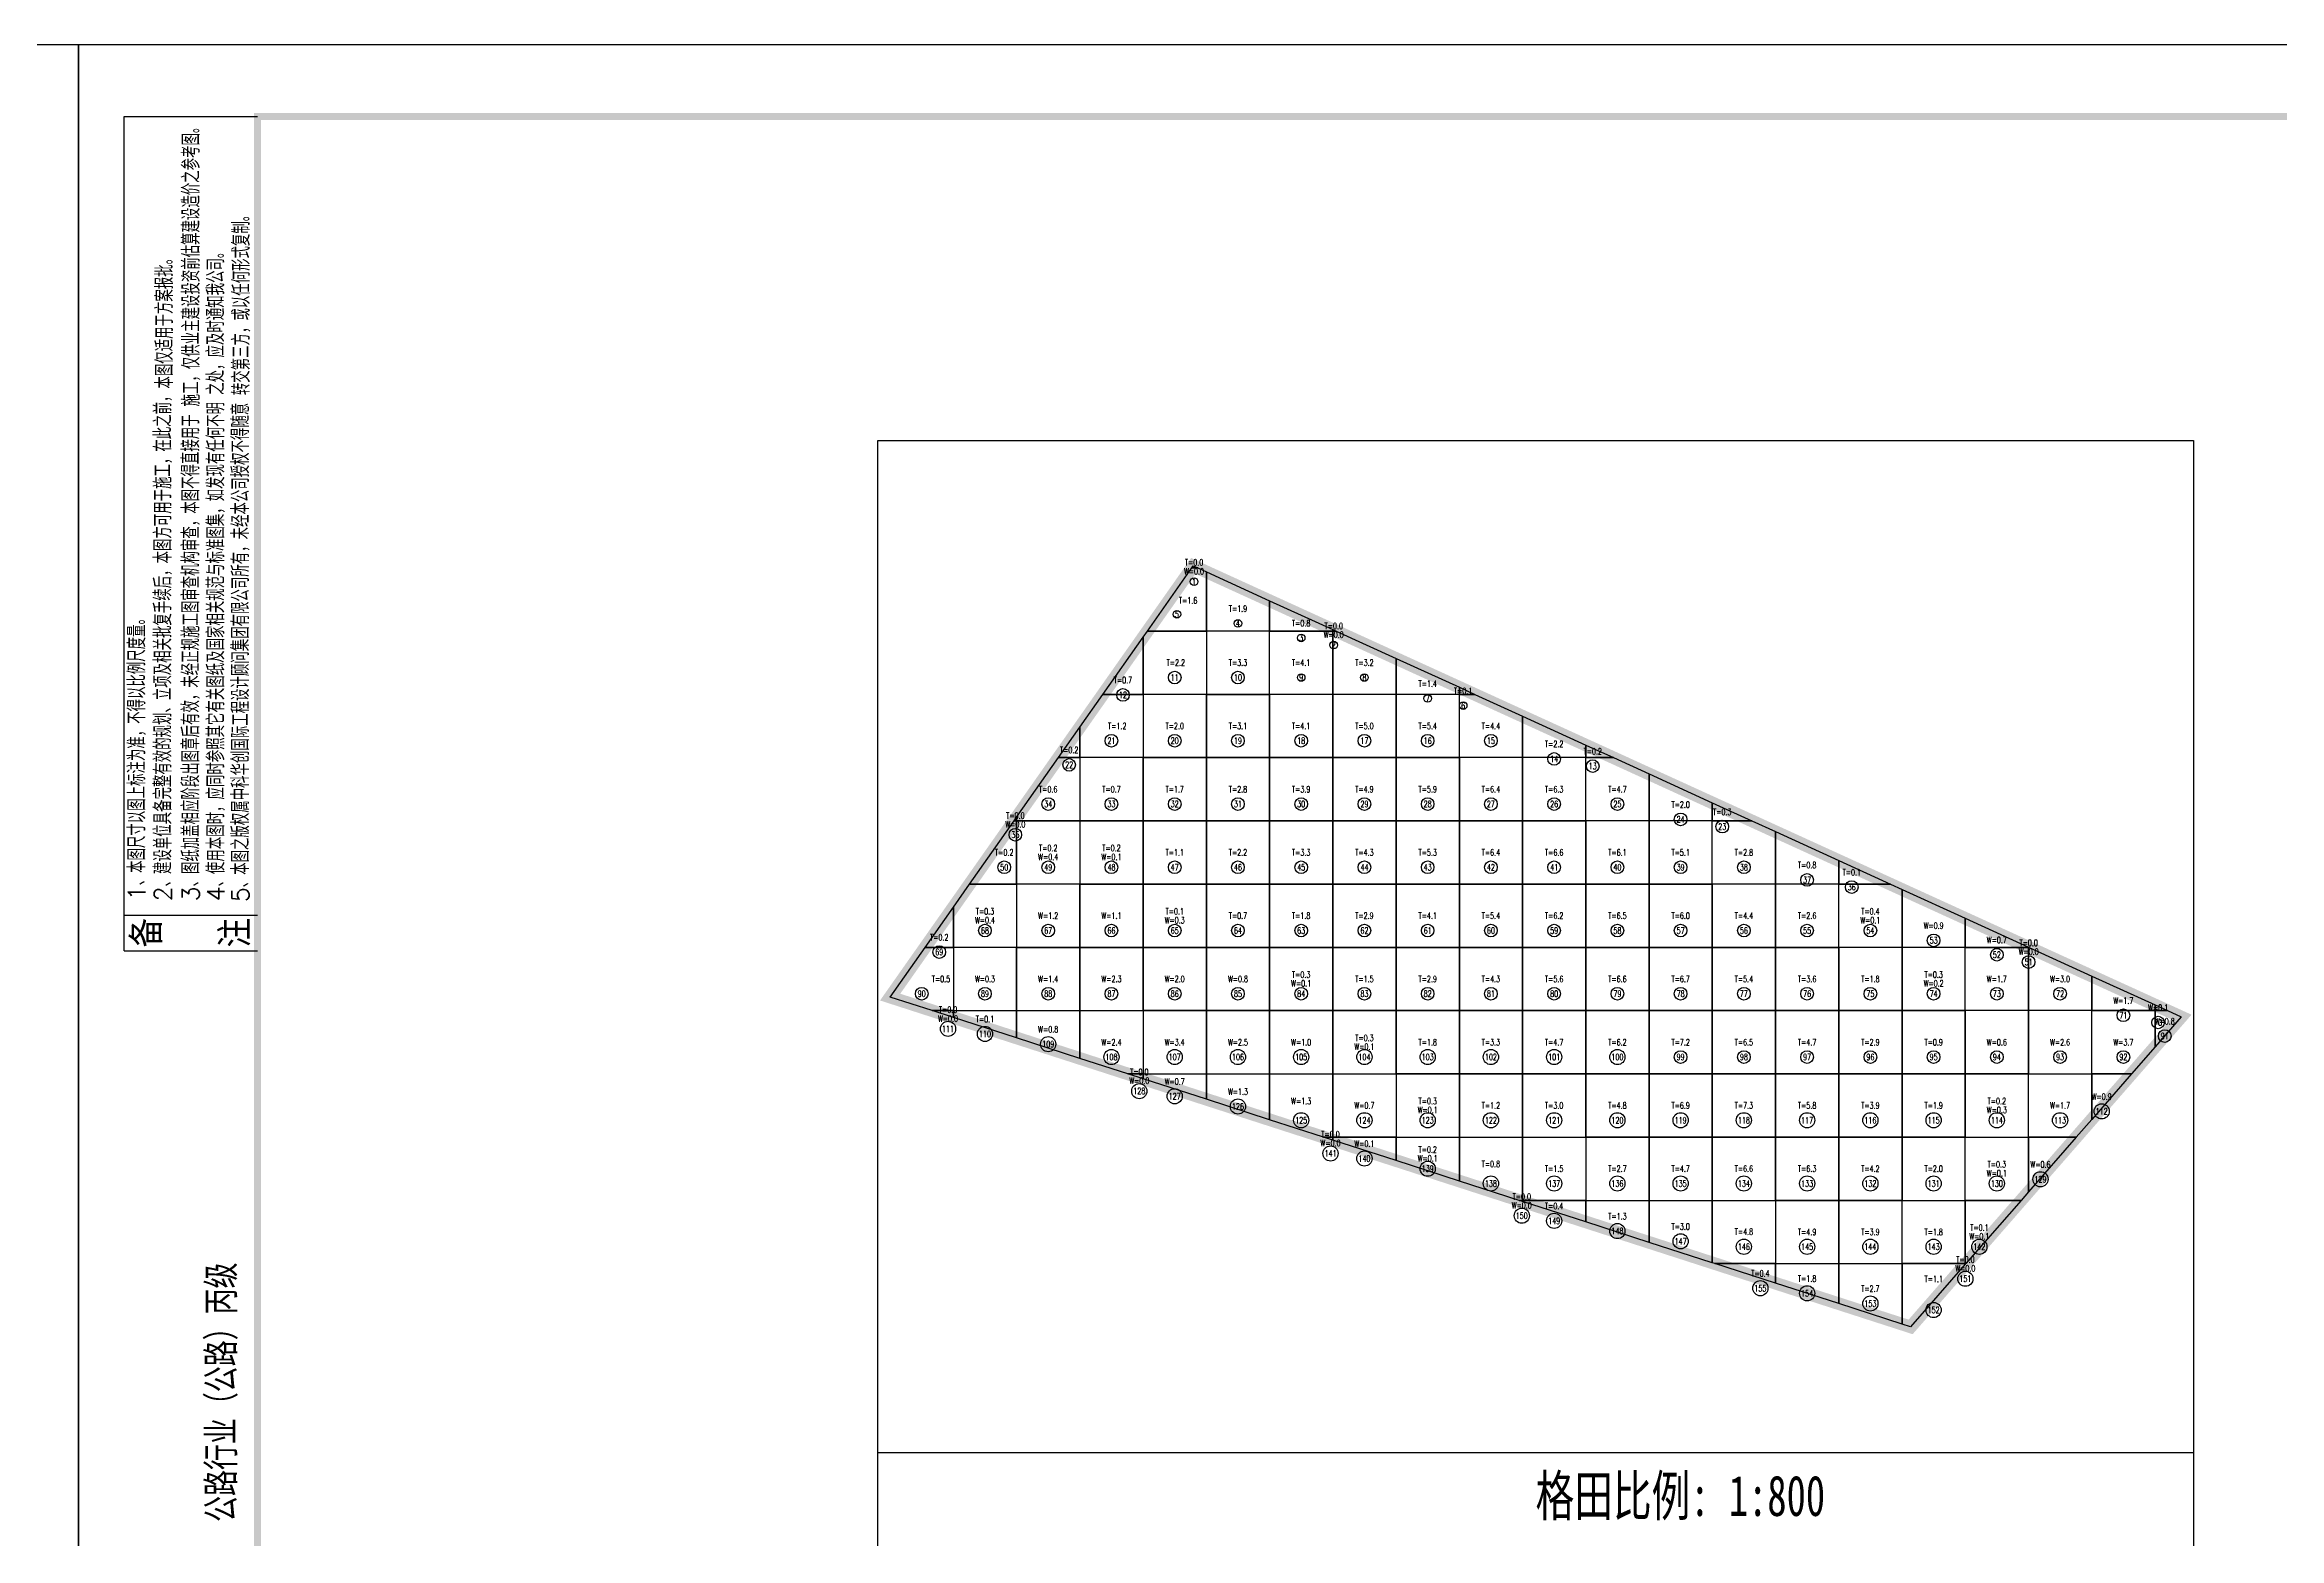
# Model space of a CAD drawing. Extents: x 4283 to 40403, y 1134 to 1764.
# Drawn here: x 6799.2 to 7020, y 1616.5 to 1764.1 of the extents above; entities that cross this region are included whole.
import ezdxf
from ezdxf.enums import TextEntityAlignment as Align

# ---------------------------------------------------------------- set-up
doc = ezdxf.new("R2010")
doc.units = 0
for name, color, linetype in [('PUB_TEXT', 7, 'Continuous'), ('PUB_TITLE', 4, 'Continuous'), ('S-MODIFY', 4, 'Continuous'), ('tdz_6-1方格网', 2, 'Continuous'), ('tdz_6-1方格网计算', 7, 'Continuous'), ('tdz_土方计算图', 7, 'Continuous'), ('tdz_格田', 6, 'Continuous'), ('华泽绵阳图框', 7, 'Continuous'), ('致远博图框', 7, 'Continuous')]:
    doc.layers.add(name, color=color, linetype=linetype)
doc.styles.add('-宋体', font='', dxfattribs={"width": 0.8})
doc.styles.add('_TCH_WINDOW', font='SIMPLEX', dxfattribs={"height": 3.5, "bigfont": 'GBCBIG'})
doc.styles.add('GLand', font='')
doc.styles.add('GLandNum', font='txt_____.ttf', dxfattribs={"width": 0.7, "height": 0.5})
doc.styles.add('长仿宋', font='', dxfattribs={"width": 0.7, "height": 5})
doc.styles.get('-宋体').set_extended_font_data('SimSun')
doc.styles.get('GLand').set_extended_font_data('FangSong_GB2312')
doc.styles.get('长仿宋').set_extended_font_data('SimSun')

# ---------------------------------------------------------------- blocks, each defined once
blk = doc.blocks.new('BEIZHU')
at = {"layer": 'PUB_TEXT', "color": 7, "style": '_TCH_WINDOW'}
for s, p in [('施工，仅供业主建设投资前估算建设造价之参考图。', (-299297, -79000)), ('转交第三方，或以任何形式复制。', (-298802, -78889)), ('之处，应及时通知我公司。', (-299054, -78885)), ('本图仅适用于方案报批。', (-299561, -78824)), ('2、建设单位具备完整有效的规划、立项及相关批复手续后，本图方可用于施工，在此之前，', (-299576, -83890)), ('4、使用本图时，应同时参照其它有关图纸及国家相关规范与标准图集，如发现有任何不明', (-299053, -83890)), ('5、本图之版权属中科华创国际工程设计顾问集团有限公司所有，未经本公司授权不得随意', (-298809, -83898)), ('3、图纸加盖相应阶段出图章后有效，未经正规施工图审查机构审查，本图不得直接用于', (-299301, -83890)), ('1、本图尺寸以图上标注为准，不得以比例尺度量。', (-299834, -83879))]:
    blk.add_text(s, height=170.5, rotation=90, dxfattribs=at).set_placement(p)

msp = doc.modelspace()

# ---------------------------------------------------------------- linework, layer by layer
at = {"layer": 'PUB_TITLE', "color": 7}
for p, q in [((6807.02, 1674.56), (6807.02, 1756.99)), ((6807.02, 1756.99), (6820.21, 1756.99)), ((6807.02, 1678.09), (6820.21, 1678.09)), ((6807.02, 1674.56), (6820.21, 1674.56))]:
    msp.add_line(p, q, dxfattribs=at)
at = {"layer": 'PUB_TITLE'}
for points in [[(6382.53, 1467.09), (6802.53, 1467.09), (6802.53, 1764.09), (6382.53, 1764.09)], [(6802.53, 1467.09), (7222.53, 1467.09), (7222.53, 1764.09), (6802.53, 1764.09)]]:
    msp.add_lwpolyline(points, close=True, dxfattribs=at)
at = {"layer": 'S-MODIFY'}
for points in [[(6382.53, 1467.09), (6802.53, 1467.09), (6802.53, 1764.09), (6382.53, 1764.09)], [(6802.53, 1467.09), (7222.53, 1467.09), (7222.53, 1764.09), (6802.53, 1764.09)]]:
    msp.add_lwpolyline(points, close=True, dxfattribs=at)
at = {"layer": 'tdz_6-1方格网', "linetype": 'Continuous'}
for points in [[(6913.98, 1712, 4258.36), (6913.98, 1706.14, 4258.36), (6908.15, 1706.14, 4258.47), (6912.55, 1712.39, 4258.39), (6913.13, 1712.39, 4258.38)], [(6913.13, 1712.39, 4258.38), (6912.55, 1712.39, 4258.39), (6912.69, 1712.59, 4258.39)], [(6920.23, 1709.15, 4258.22), (6920.23, 1706.14, 4258.19), (6913.98, 1706.14, 4258.36), (6913.98, 1712, 4258.36)], [(6926.48, 1706.3, 4258.08), (6926.48, 1706.14, 4258.08), (6920.23, 1706.14, 4258.19), (6920.23, 1709.15, 4258.22)], [(6907.73, 1705.54, 4258.48), (6907.73, 1699.89, 4258.53), (6903.76, 1699.89, 4258.55)], [(6908.15, 1706.14, 4258.47), (6913.98, 1706.14, 4258.36), (6913.98, 1699.89, 4258.36), (6907.73, 1699.89, 4258.53), (6907.73, 1705.54, 4258.48)], [(6913.98, 1706.14, 4258.36), (6913.98, 1699.89, 4258.36), (6920.23, 1699.89, 4258.19), (6920.23, 1706.14, 4258.19)], [(6920.23, 1699.89, 4258.19), (6920.23, 1706.14, 4258.19), (6926.48, 1706.14, 4258.08), (6926.48, 1699.89, 4258.03)], [(6926.82, 1706.14, 4258.07), (6926.48, 1706.14, 4258.08), (6926.48, 1706.3, 4258.08)], [(6932.73, 1703.44, 4257.94), (6932.73, 1699.89, 4257.91), (6926.48, 1699.89, 4258.03), (6926.48, 1706.14, 4258.08), (6926.82, 1706.14, 4258.07)], [(6938.98, 1700.59, 4257.81), (6938.98, 1699.89, 4257.8), (6932.73, 1699.89, 4257.91), (6932.73, 1703.44, 4257.94)], [(6940.51, 1699.89, 4257.77), (6938.98, 1699.89, 4257.8), (6938.98, 1700.59, 4257.81)], [(6903.76, 1699.89, 4258.55), (6907.73, 1699.89, 4258.53), (6907.73, 1693.64, 4258.53), (6901.48, 1693.64, 4258.66), (6901.48, 1696.65, 4258.59)], [(6907.73, 1699.89, 4258.53), (6907.73, 1693.64, 4258.53), (6913.98, 1693.64, 4258.36), (6913.98, 1699.89, 4258.36)], [(6913.98, 1699.89, 4258.36), (6913.98, 1693.64, 4258.36), (6920.23, 1693.64, 4258.2), (6920.23, 1699.89, 4258.19)], [(6920.23, 1699.89, 4258.19), (6920.23, 1693.64, 4258.2), (6926.48, 1693.64, 4258.03), (6926.48, 1699.89, 4258.03)], [(6926.48, 1699.89, 4258.03), (6926.48, 1693.64, 4258.03), (6932.73, 1693.64, 4257.87), (6932.73, 1699.89, 4257.91)], [(6932.73, 1699.89, 4257.91), (6932.73, 1693.64, 4257.87), (6938.98, 1693.64, 4257.73), (6938.98, 1699.89, 4257.8)], [(6945.23, 1697.74, 4257.67), (6945.23, 1693.64, 4257.62), (6938.98, 1693.64, 4257.73), (6938.98, 1699.89, 4257.8), (6940.51, 1699.89, 4257.77)], [(6901.48, 1696.65, 4258.59), (6901.48, 1693.64, 4258.66), (6899.37, 1693.64, 4258.63)], [(6951.48, 1694.88, 4257.53), (6951.48, 1693.64, 4257.52), (6945.23, 1693.64, 4257.62), (6945.23, 1697.74, 4257.67)], [(6954.2, 1693.64, 4257.49), (6951.48, 1693.64, 4257.52), (6951.48, 1694.88, 4257.53)], [(6899.37, 1693.64, 4258.63), (6901.48, 1693.64, 4258.66), (6901.48, 1687.39, 4258.7), (6895.23, 1687.39, 4258.71), (6895.23, 1687.76, 4258.7)], [(6901.48, 1693.64, 4258.66), (6901.48, 1687.39, 4258.7), (6907.73, 1687.39, 4258.54), (6907.73, 1693.64, 4258.53)], [(6907.73, 1693.64, 4258.53), (6907.73, 1687.39, 4258.54), (6913.98, 1687.39, 4258.37), (6913.98, 1693.64, 4258.36)], [(6913.98, 1693.64, 4258.36), (6913.98, 1687.39, 4258.37), (6920.23, 1687.39, 4258.2), (6920.23, 1693.64, 4258.2)], [(6920.23, 1693.64, 4258.2), (6920.23, 1687.39, 4258.2), (6926.48, 1687.39, 4258.04), (6926.48, 1693.64, 4258.03)], [(6926.48, 1693.64, 4258.03), (6926.48, 1687.39, 4258.04), (6932.73, 1687.39, 4257.87), (6932.73, 1693.64, 4257.87)], [(6932.73, 1693.64, 4257.87), (6932.73, 1687.39, 4257.87), (6938.98, 1687.39, 4257.71), (6938.98, 1693.64, 4257.73)], [(6938.98, 1693.64, 4257.73), (6938.98, 1687.39, 4257.71), (6945.23, 1687.39, 4257.56), (6945.23, 1693.64, 4257.62)], [(6945.23, 1693.64, 4257.62), (6945.23, 1687.39, 4257.56), (6951.48, 1687.39, 4257.49), (6951.48, 1693.64, 4257.52)], [(6957.73, 1692.03, 4257.46), (6957.73, 1687.39, 4257.42), (6951.48, 1687.39, 4257.49), (6951.48, 1693.64, 4257.52), (6954.2, 1693.64, 4257.49)], [(6963.98, 1689.18, 4257.41), (6963.98, 1687.39, 4257.4), (6957.73, 1687.39, 4257.42), (6957.73, 1692.03, 4257.46)], [(6894.97, 1687.39, 4258.7), (6895.23, 1687.39, 4258.71), (6895.23, 1681.14, 4258.88), (6890.58, 1681.14, 4258.78)], [(6895.23, 1687.76, 4258.7), (6895.23, 1687.39, 4258.71), (6894.97, 1687.39, 4258.7)], [(6895.23, 1681.14, 4258.88), (6895.23, 1687.39, 4258.71), (6901.48, 1687.39, 4258.7), (6901.48, 1681.14, 4258.75)], [(6901.48, 1687.39, 4258.7), (6901.48, 1681.14, 4258.75), (6907.73, 1681.14, 4258.58), (6907.73, 1687.39, 4258.54)], [(6907.73, 1687.39, 4258.54), (6907.73, 1681.14, 4258.58), (6913.98, 1681.14, 4258.41), (6913.98, 1687.39, 4258.37)], [(6913.98, 1687.39, 4258.37), (6913.98, 1681.14, 4258.41), (6920.23, 1681.14, 4258.24), (6920.23, 1687.39, 4258.2)], [(6920.23, 1687.39, 4258.2), (6920.23, 1681.14, 4258.24), (6926.48, 1681.14, 4258.07), (6926.48, 1687.39, 4258.04)], [(6926.48, 1687.39, 4258.04), (6926.48, 1681.14, 4258.07), (6932.73, 1681.14, 4257.91), (6932.73, 1687.39, 4257.87)], [(6932.73, 1687.39, 4257.87), (6932.73, 1681.14, 4257.91), (6938.98, 1681.14, 4257.76), (6938.98, 1687.39, 4257.71)], [(6938.98, 1687.39, 4257.71), (6938.98, 1681.14, 4257.76), (6945.23, 1681.14, 4257.57), (6945.23, 1687.39, 4257.56)], [(6945.23, 1687.39, 4257.56), (6945.23, 1681.14, 4257.57), (6951.48, 1681.14, 4257.49), (6951.48, 1687.39, 4257.49)], [(6951.48, 1687.39, 4257.49), (6951.48, 1681.14, 4257.49), (6957.73, 1681.14, 4257.35), (6957.73, 1687.39, 4257.42)], [(6957.73, 1687.39, 4257.42), (6957.73, 1681.14, 4257.35), (6963.98, 1681.14, 4257.33), (6963.98, 1687.39, 4257.4)], [(6967.89, 1687.39, 4257.38), (6963.98, 1687.39, 4257.4), (6963.98, 1689.18, 4257.41)], [(6970.23, 1686.33, 4257.36), (6970.23, 1681.14, 4257.31), (6963.98, 1681.14, 4257.33), (6963.98, 1687.39, 4257.4), (6967.89, 1687.39, 4257.38)], [(6976.48, 1683.47, 4257.31), (6976.48, 1681.14, 4257.29), (6970.23, 1681.14, 4257.31), (6970.23, 1686.33, 4257.36)], [(6981.58, 1681.14, 4257.27), (6976.48, 1681.14, 4257.29), (6976.48, 1683.47, 4257.31)], [(6890.58, 1681.14, 4258.78), (6895.23, 1681.14, 4258.88), (6895.23, 1674.89, 4258.82), (6888.98, 1674.89, 4258.91), (6888.98, 1678.87, 4258.81)], [(6895.23, 1681.14, 4258.88), (6895.23, 1674.89, 4258.82), (6901.48, 1674.89, 4258.77), (6901.48, 1681.14, 4258.75)], [(6901.48, 1681.14, 4258.75), (6901.48, 1674.89, 4258.77), (6907.73, 1674.89, 4258.64), (6907.73, 1681.14, 4258.58)], [(6907.73, 1681.14, 4258.58), (6907.73, 1674.89, 4258.64), (6913.98, 1674.89, 4258.48), (6913.98, 1681.14, 4258.41)], [(6913.98, 1681.14, 4258.41), (6913.98, 1674.89, 4258.48), (6920.23, 1674.89, 4258.33), (6920.23, 1681.14, 4258.24)], [(6920.23, 1681.14, 4258.24), (6920.23, 1674.89, 4258.33), (6926.48, 1674.89, 4258.17), (6926.48, 1681.14, 4258.07)], [(6926.48, 1681.14, 4258.07), (6926.48, 1674.89, 4258.17), (6932.73, 1674.89, 4257.99), (6932.73, 1681.14, 4257.91)], [(6932.73, 1681.14, 4257.91), (6932.73, 1674.89, 4257.99), (6938.98, 1674.89, 4257.8), (6938.98, 1681.14, 4257.76)], [(6938.98, 1681.14, 4257.76), (6938.98, 1674.89, 4257.8), (6945.23, 1674.89, 4257.62), (6945.23, 1681.14, 4257.57)], [(6945.23, 1681.14, 4257.57), (6945.23, 1674.89, 4257.62), (6951.48, 1674.89, 4257.47), (6951.48, 1681.14, 4257.49)], [(6951.48, 1681.14, 4257.49), (6951.48, 1674.89, 4257.47), (6957.73, 1674.89, 4257.33), (6957.73, 1681.14, 4257.35)], [(6957.73, 1681.14, 4257.35), (6957.73, 1674.89, 4257.33), (6963.98, 1674.89, 4257.27), (6963.98, 1681.14, 4257.33)], [(6963.98, 1681.14, 4257.33), (6963.98, 1674.89, 4257.27), (6970.23, 1674.89, 4257.25), (6970.23, 1681.14, 4257.31)], [(6970.23, 1681.14, 4257.31), (6970.23, 1674.89, 4257.25), (6976.48, 1674.89, 4257.23), (6976.48, 1681.14, 4257.29)], [(6982.73, 1680.62, 4257.26), (6982.73, 1674.89, 4257.2), (6976.48, 1674.89, 4257.23), (6976.48, 1681.14, 4257.29), (6981.58, 1681.14, 4257.27)], [(6988.98, 1677.77, 4257.21), (6988.98, 1674.89, 4257.18), (6982.73, 1674.89, 4257.2), (6982.73, 1680.62, 4257.26)], [(6888.98, 1678.87, 4258.81), (6888.98, 1674.89, 4258.91), (6886.18, 1674.89, 4258.86)], [(6995.23, 1674.91, 4257.16), (6995.23, 1674.89, 4257.16), (6988.98, 1674.89, 4257.18), (6988.98, 1677.77, 4257.21)], [(6886.18, 1674.89, 4258.86), (6888.98, 1674.89, 4258.91), (6888.98, 1668.64, 4258.88), (6886.87, 1668.64, 4258.9), (6882.73, 1669.98, 4258.93)], [(6888.98, 1674.89, 4258.91), (6888.98, 1668.64, 4258.88), (6895.23, 1668.64, 4258.84), (6895.23, 1674.89, 4258.82)], [(6895.23, 1674.89, 4258.82), (6895.23, 1668.64, 4258.84), (6901.48, 1668.64, 4258.79), (6901.48, 1674.89, 4258.77)], [(6901.48, 1674.89, 4258.77), (6901.48, 1668.64, 4258.79), (6907.73, 1668.64, 4258.74), (6907.73, 1674.89, 4258.64)], [(6907.73, 1674.89, 4258.64), (6907.73, 1668.64, 4258.74), (6913.98, 1668.64, 4258.58), (6913.98, 1674.89, 4258.48)], [(6913.98, 1674.89, 4258.48), (6913.98, 1668.64, 4258.58), (6920.23, 1668.64, 4258.4), (6920.23, 1674.89, 4258.33)], [(6920.23, 1674.89, 4258.33), (6920.23, 1668.64, 4258.4), (6926.48, 1668.64, 4258.21), (6926.48, 1674.89, 4258.17)], [(6926.48, 1674.89, 4258.17), (6926.48, 1668.64, 4258.21), (6932.73, 1668.64, 4258.03), (6932.73, 1674.89, 4257.99)], [(6932.73, 1674.89, 4257.99), (6932.73, 1668.64, 4258.03), (6938.98, 1668.64, 4257.85), (6938.98, 1674.89, 4257.8)], [(6938.98, 1674.89, 4257.8), (6938.98, 1668.64, 4257.85), (6945.23, 1668.64, 4257.66), (6945.23, 1674.89, 4257.62)], [(6945.23, 1674.89, 4257.62), (6945.23, 1668.64, 4257.66), (6951.48, 1668.64, 4257.48), (6951.48, 1674.89, 4257.47)], [(6951.48, 1674.89, 4257.47), (6951.48, 1668.64, 4257.48), (6957.73, 1668.64, 4257.31), (6957.73, 1674.89, 4257.33)], [(6957.73, 1674.89, 4257.33), (6957.73, 1668.64, 4257.31), (6963.98, 1668.64, 4257.21), (6963.98, 1674.89, 4257.27)], [(6963.98, 1674.89, 4257.27), (6963.98, 1668.64, 4257.21), (6970.23, 1668.64, 4257.19), (6970.23, 1674.89, 4257.25)], [(6970.23, 1674.89, 4257.25), (6970.23, 1668.64, 4257.19), (6976.48, 1668.64, 4257.16), (6976.48, 1674.89, 4257.23)], [(6976.48, 1674.89, 4257.23), (6976.48, 1668.64, 4257.16), (6982.73, 1668.64, 4257.14), (6982.73, 1674.89, 4257.2)], [(6982.73, 1674.89, 4257.2), (6982.73, 1668.64, 4257.14), (6988.98, 1668.64, 4257.12), (6988.98, 1674.89, 4257.18)], [(6988.98, 1668.64, 4257.12), (6988.98, 1674.89, 4257.18), (6995.23, 1674.89, 4257.16), (6995.23, 1668.64, 4257.1)], [(6995.28, 1674.89, 4257.16), (6995.23, 1674.89, 4257.16), (6995.23, 1674.91, 4257.16)], [(7001.48, 1672.06, 4257.11), (7001.48, 1668.64, 4257.07), (6995.23, 1668.64, 4257.1), (6995.23, 1674.89, 4257.16), (6995.28, 1674.89, 4257.16)], [(7007.73, 1669.21, 4257.06), (7007.73, 1668.64, 4257.05), (7001.48, 1668.64, 4257.07), (7001.48, 1672.06, 4257.11)], [(6886.87, 1668.64, 4258.9), (6888.98, 1668.64, 4258.88), (6888.98, 1667.96, 4258.88)], [(6888.98, 1667.96, 4258.88), (6888.98, 1668.64, 4258.88), (6895.23, 1668.64, 4258.84), (6895.23, 1665.94, 4258.84)], [(6895.23, 1665.94, 4258.84), (6895.23, 1668.64, 4258.84), (6901.48, 1668.64, 4258.79), (6901.48, 1663.92, 4258.8)], [(6901.48, 1663.92, 4258.8), (6901.48, 1668.64, 4258.79), (6907.73, 1668.64, 4258.74), (6907.73, 1662.39, 4258.75), (6906.21, 1662.39, 4258.76)], [(6907.73, 1668.64, 4258.74), (6907.73, 1662.39, 4258.75), (6913.98, 1662.39, 4258.61), (6913.98, 1668.64, 4258.58)], [(6913.98, 1668.64, 4258.58), (6913.98, 1662.39, 4258.61), (6920.23, 1662.39, 4258.47), (6920.23, 1668.64, 4258.4)], [(6920.23, 1668.64, 4258.4), (6920.23, 1662.39, 4258.47), (6926.48, 1662.39, 4258.28), (6926.48, 1668.64, 4258.21)], [(6926.48, 1668.64, 4258.21), (6926.48, 1662.39, 4258.28), (6932.73, 1662.39, 4258.08), (6932.73, 1668.64, 4258.03)], [(6932.73, 1668.64, 4258.03), (6932.73, 1662.39, 4258.08), (6938.98, 1662.39, 4257.89), (6938.98, 1668.64, 4257.85)], [(6938.98, 1668.64, 4257.85), (6938.98, 1662.39, 4257.89), (6945.23, 1662.39, 4257.71), (6945.23, 1668.64, 4257.66)], [(6945.23, 1668.64, 4257.66), (6945.23, 1662.39, 4257.71), (6951.48, 1662.39, 4257.52), (6951.48, 1668.64, 4257.48)], [(6951.48, 1668.64, 4257.48), (6951.48, 1662.39, 4257.52), (6957.73, 1662.39, 4257.31), (6957.73, 1668.64, 4257.31)], [(6957.73, 1668.64, 4257.31), (6957.73, 1662.39, 4257.31), (6963.98, 1662.39, 4257.15), (6963.98, 1668.64, 4257.21)], [(6963.98, 1668.64, 4257.21), (6963.98, 1662.39, 4257.15), (6970.23, 1662.39, 4257.12), (6970.23, 1668.64, 4257.19)], [(6970.23, 1668.64, 4257.19), (6970.23, 1662.39, 4257.12), (6976.48, 1662.39, 4257.1), (6976.48, 1668.64, 4257.16)], [(6976.48, 1668.64, 4257.16), (6976.48, 1662.39, 4257.1), (6982.73, 1662.39, 4257.08), (6982.73, 1668.64, 4257.14)], [(6982.73, 1668.64, 4257.14), (6982.73, 1662.39, 4257.08), (6988.98, 1662.39, 4257.06), (6988.98, 1668.64, 4257.12)], [(6988.98, 1668.64, 4257.12), (6988.98, 1662.39, 4257.06), (6995.23, 1662.39, 4257.04), (6995.23, 1668.64, 4257.1)], [(6995.23, 1668.64, 4257.1), (6995.23, 1662.39, 4257.04), (7001.48, 1662.39, 4257.04), (7001.48, 1668.64, 4257.07)], [(7005.4, 1662.39, 4257.04), (7001.48, 1662.39, 4257.04), (7001.48, 1668.64, 4257.07), (7007.73, 1668.64, 4257.05), (7007.73, 1665.06, 4257.04)], [(7008.97, 1668.64, 4257.05), (7007.73, 1668.64, 4257.05), (7007.73, 1669.21, 4257.06)], [(7007.73, 1668.64, 4257.05), (7008.97, 1668.64, 4257.05), (7010.32, 1668.02, 4257.04), (7007.73, 1665.06, 4257.04)], [(6906.21, 1662.39, 4258.76), (6907.73, 1662.39, 4258.75), (6907.73, 1661.9, 4258.75)], [(6907.73, 1661.9, 4258.75), (6907.73, 1662.39, 4258.75), (6913.98, 1662.39, 4258.61), (6913.98, 1659.88, 4258.59)], [(6913.98, 1659.88, 4258.59), (6913.98, 1662.39, 4258.61), (6920.23, 1662.39, 4258.47), (6920.23, 1657.86, 4258.44)], [(6920.23, 1657.86, 4258.44), (6920.23, 1662.39, 4258.47), (6926.48, 1662.39, 4258.28), (6926.48, 1656.14, 4258.28), (6925.55, 1656.14, 4258.3)], [(6926.48, 1656.14, 4258.28), (6926.48, 1662.39, 4258.28), (6932.73, 1662.39, 4258.08), (6932.73, 1656.14, 4258.14)], [(6932.73, 1662.39, 4258.08), (6932.73, 1656.14, 4258.14), (6938.98, 1656.14, 4258), (6938.98, 1662.39, 4257.89)], [(6938.98, 1662.39, 4257.89), (6938.98, 1656.14, 4258), (6945.23, 1656.14, 4257.82), (6945.23, 1662.39, 4257.71)], [(6945.23, 1662.39, 4257.71), (6945.23, 1656.14, 4257.82), (6951.48, 1656.14, 4257.63), (6951.48, 1662.39, 4257.52)], [(6951.48, 1662.39, 4257.52), (6951.48, 1656.14, 4257.63), (6957.73, 1656.14, 4257.4), (6957.73, 1662.39, 4257.31)], [(6957.73, 1662.39, 4257.31), (6957.73, 1656.14, 4257.4), (6963.98, 1656.14, 4257.14), (6963.98, 1662.39, 4257.15)], [(6963.98, 1662.39, 4257.15), (6963.98, 1656.14, 4257.14), (6970.23, 1656.14, 4257.06), (6970.23, 1662.39, 4257.12)], [(6970.23, 1662.39, 4257.12), (6970.23, 1656.14, 4257.06), (6976.48, 1656.14, 4257.04), (6976.48, 1662.39, 4257.1)], [(6976.48, 1662.39, 4257.1), (6976.48, 1656.14, 4257.04), (6982.73, 1656.14, 4257.04), (6982.73, 1662.39, 4257.08)], [(6982.73, 1662.39, 4257.08), (6982.73, 1656.14, 4257.04), (6988.98, 1656.14, 4257.04), (6988.98, 1662.39, 4257.06)], [(6988.98, 1662.39, 4257.06), (6988.98, 1656.14, 4257.04), (6995.23, 1656.14, 4257.04), (6995.23, 1662.39, 4257.04)], [(6999.95, 1656.14, 4257.04), (6995.23, 1656.14, 4257.04), (6995.23, 1662.39, 4257.04), (7001.48, 1662.39, 4257.04), (7001.48, 1657.9, 4257.04)], [(7001.48, 1662.39, 4257.04), (7005.4, 1662.39, 4257.04), (7001.48, 1657.9, 4257.04)], [(6925.55, 1656.14, 4258.3), (6926.48, 1656.14, 4258.28), (6926.48, 1655.84, 4258.28)], [(6926.48, 1655.84, 4258.28), (6926.48, 1656.14, 4258.28), (6932.73, 1656.14, 4258.14), (6932.73, 1653.82, 4258.13)], [(6932.73, 1653.82, 4258.13), (6932.73, 1656.14, 4258.14), (6938.98, 1656.14, 4258), (6938.98, 1651.8, 4257.97)], [(6938.98, 1651.8, 4257.97), (6938.98, 1656.14, 4258), (6945.23, 1656.14, 4257.82), (6945.23, 1649.89, 4257.82), (6944.9, 1649.89, 4257.83)], [(6945.23, 1649.89, 4257.82), (6945.23, 1656.14, 4257.82), (6951.48, 1656.14, 4257.63), (6951.48, 1649.89, 4257.68)], [(6951.48, 1656.14, 4257.63), (6951.48, 1649.89, 4257.68), (6957.73, 1649.89, 4257.53), (6957.73, 1656.14, 4257.4)], [(6957.73, 1656.14, 4257.4), (6957.73, 1649.89, 4257.53), (6963.98, 1649.89, 4257.33), (6963.98, 1656.14, 4257.14)], [(6963.98, 1656.14, 4257.14), (6963.98, 1649.89, 4257.33), (6970.23, 1649.89, 4257.05), (6970.23, 1656.14, 4257.06)], [(6970.23, 1656.14, 4257.06), (6970.23, 1649.89, 4257.05), (6976.48, 1649.89, 4257.04), (6976.48, 1656.14, 4257.04)], [(6976.48, 1656.14, 4257.04), (6976.48, 1649.89, 4257.04), (6982.73, 1649.89, 4257.04), (6982.73, 1656.14, 4257.04)], [(6982.73, 1656.14, 4257.04), (6982.73, 1649.89, 4257.04), (6988.98, 1649.89, 4257.04), (6988.98, 1656.14, 4257.04)], [(6994.49, 1649.89, 4257.04), (6988.98, 1649.89, 4257.04), (6988.98, 1656.14, 4257.04), (6995.23, 1656.14, 4257.04), (6995.23, 1650.74, 4257.04)], [(6995.23, 1656.14, 4257.04), (6999.95, 1656.14, 4257.04), (6995.23, 1650.74, 4257.04)], [(6944.9, 1649.89, 4257.83), (6945.23, 1649.89, 4257.82), (6945.23, 1649.78, 4257.82)], [(6945.23, 1649.78, 4257.82), (6945.23, 1649.89, 4257.82), (6951.48, 1649.89, 4257.68), (6951.48, 1647.76, 4257.66)], [(6951.48, 1647.76, 4257.66), (6951.48, 1649.89, 4257.68), (6957.73, 1649.89, 4257.53), (6957.73, 1645.74, 4257.49)], [(6957.73, 1645.74, 4257.49), (6957.73, 1649.89, 4257.53), (6963.98, 1649.89, 4257.33), (6963.98, 1643.72, 4257.38)], [(6963.98, 1643.72, 4257.38), (6963.98, 1649.89, 4257.33), (6970.23, 1649.89, 4257.05), (6970.23, 1643.64, 4257.29), (6964.24, 1643.64, 4257.38)], [(6970.23, 1649.89, 4257.05), (6970.23, 1643.64, 4257.29), (6976.48, 1643.64, 4257.06), (6976.48, 1649.89, 4257.04)], [(6976.48, 1649.89, 4257.04), (6976.48, 1643.64, 4257.06), (6982.73, 1643.64, 4257.04), (6982.73, 1649.89, 4257.04)], [(6982.73, 1643.64, 4257.04), (6982.73, 1649.89, 4257.04), (6988.98, 1649.89, 4257.04), (6988.98, 1643.64, 4257.04)], [(6988.98, 1649.89, 4257.04), (6994.49, 1649.89, 4257.04), (6989.04, 1643.64, 4257.04), (6988.98, 1643.64, 4257.04)], [(6964.24, 1643.64, 4257.38), (6970.23, 1643.64, 4257.29), (6970.23, 1641.71, 4257.27)], [(6970.23, 1641.71, 4257.27), (6970.23, 1643.64, 4257.29), (6976.48, 1643.64, 4257.06), (6976.48, 1639.69, 4257.16)], [(6976.48, 1639.69, 4257.16), (6976.48, 1643.64, 4257.06), (6982.73, 1643.64, 4257.04), (6982.73, 1637.67, 4257.05)], [(6982.73, 1637.67, 4257.05), (6982.73, 1643.64, 4257.04), (6988.98, 1643.64, 4257.04), (6988.98, 1643.58, 4257.04), (6983.58, 1637.39, 4257.04)], [(6988.98, 1643.64, 4257.04), (6989.04, 1643.64, 4257.04), (6988.98, 1643.58, 4257.04)]]:
    msp.add_polyline3d(points, close=True, dxfattribs=at)
at = {"layer": 'tdz_6-1方格网计算', "color": 7, "linetype": 'Continuous'}
for centre, radius in [((6912.76, 1711.03), 0.375), ((6911.07, 1707.81), 0.375), ((6917.1, 1706.9), 0.375), ((6923.35, 1705.47), 0.375), ((6926.56, 1704.76), 0.375), ((6905.74, 1699.84), 0.625), ((6910.85, 1701.56), 0.625), ((6917.1, 1701.56), 0.625), ((6923.35, 1701.56), 0.375), ((6929.6, 1701.56), 0.375), ((6935.85, 1699.5), 0.375), ((6939.36, 1698.78), 0.375), ((6904.6, 1695.31), 0.625), ((6910.85, 1695.31), 0.625), ((6917.1, 1695.31), 0.625), ((6923.35, 1695.31), 0.625), ((6929.6, 1695.31), 0.625), ((6935.85, 1695.31), 0.625), ((6942.1, 1695.31), 0.625), ((6948.35, 1693.52), 0.625), ((6900.42, 1692.93), 0.625), ((6952.16, 1692.8), 0.625), ((6898.35, 1689.06), 0.625), ((6904.6, 1689.06), 0.625), ((6910.85, 1689.06), 0.625), ((6917.1, 1689.06), 0.625), ((6923.35, 1689.06), 0.625), ((6929.6, 1689.06), 0.625), ((6935.85, 1689.06), 0.625), ((6942.1, 1689.06), 0.625), ((6948.35, 1689.06), 0.625), ((6954.6, 1689.06), 0.625), ((6960.85, 1687.54), 0.625), ((6964.96, 1686.83), 0.625), ((6895.1, 1686.02), 0.625), ((6894, 1682.81), 0.625), ((6898.35, 1682.81), 0.625), ((6904.6, 1682.81), 0.625), ((6910.85, 1682.81), 0.625), ((6917.1, 1682.81), 0.625), ((6923.35, 1682.81), 0.625), ((6929.6, 1682.81), 0.625), ((6935.85, 1682.81), 0.625), ((6942.1, 1682.81), 0.625), ((6948.35, 1682.81), 0.625), ((6954.6, 1682.81), 0.625), ((6960.85, 1682.81), 0.625), ((6967.1, 1682.81), 0.625), ((6973.35, 1681.56), 0.625), ((6977.76, 1680.85), 0.625), ((6892.1, 1676.56), 0.625), ((6898.35, 1676.56), 0.625), ((6904.6, 1676.56), 0.625), ((6910.85, 1676.56), 0.625), ((6917.1, 1676.56), 0.625), ((6923.35, 1676.56), 0.625), ((6929.6, 1676.56), 0.625), ((6935.85, 1676.56), 0.625), ((6942.1, 1676.56), 0.625), ((6948.35, 1676.56), 0.625), ((6954.6, 1676.56), 0.625), ((6960.85, 1676.56), 0.625), ((6967.1, 1676.56), 0.625), ((6973.35, 1676.56), 0.625), ((6979.6, 1676.56), 0.625), ((6985.85, 1675.58), 0.625), ((6887.58, 1674.43), 0.625), ((6992.1, 1674.16), 0.625), ((6995.24, 1673.44), 0.625), ((6885.85, 1670.31), 0.625), ((6892.1, 1670.31), 0.625), ((6898.35, 1670.31), 0.625), ((6904.6, 1670.31), 0.625), ((6910.85, 1670.31), 0.625), ((6917.1, 1670.31), 0.625), ((6923.35, 1670.31), 0.625), ((6929.6, 1670.31), 0.625), ((6935.85, 1670.31), 0.625), ((6942.1, 1670.31), 0.625), ((6948.35, 1670.31), 0.625), ((6954.6, 1670.31), 0.625), ((6960.85, 1670.31), 0.625), ((6967.1, 1670.31), 0.625), ((6973.35, 1670.31), 0.625), ((6979.6, 1670.31), 0.625), ((6985.85, 1670.31), 0.625), ((6992.1, 1670.31), 0.625), ((6998.35, 1670.31), 0.625), ((6888.45, 1666.84), 0.75), ((7004.6, 1668.18), 0.625), ((7008.04, 1667.47), 0.625), ((6892.1, 1666.34), 0.75), ((6898.35, 1665.33), 0.75), ((7008.69, 1666.13), 0.625), ((6904.6, 1664.06), 0.75), ((6910.85, 1664.06), 0.75), ((6917.1, 1664.06), 0.75), ((6923.35, 1664.06), 0.75), ((6929.6, 1664.06), 0.75), ((6935.85, 1664.06), 0.75), ((6942.1, 1664.06), 0.75), ((6948.35, 1664.06), 0.75), ((6954.6, 1664.06), 0.75), ((6960.85, 1664.06), 0.625), ((6967.1, 1664.06), 0.625), ((6973.35, 1664.06), 0.625), ((6979.6, 1664.06), 0.625), ((6985.85, 1664.06), 0.625), ((6992.1, 1664.06), 0.625), ((6998.35, 1664.06), 0.625), ((7004.6, 1664.06), 0.625), ((6907.35, 1660.69), 0.75), ((6910.85, 1660.18), 0.75), ((6917.1, 1659.17), 0.75), ((6923.35, 1657.81), 0.75), ((6929.6, 1657.81), 0.75), ((6935.85, 1657.81), 0.75), ((6942.1, 1657.81), 0.75), ((6948.35, 1657.81), 0.75), ((6954.6, 1657.81), 0.75), ((6960.85, 1657.81), 0.75), ((6967.1, 1657.81), 0.75), ((6973.35, 1657.81), 0.75), ((6979.6, 1657.81), 0.75), ((6985.85, 1657.81), 0.75), ((6992.1, 1657.81), 0.75), ((6998.35, 1657.81), 0.75), ((7002.46, 1658.69), 0.75), ((6926.25, 1654.53), 0.75), ((6929.6, 1654.03), 0.75), ((6935.85, 1653.02), 0.75), ((6942.1, 1651.56), 0.75), ((6948.35, 1651.56), 0.75), ((6954.6, 1651.56), 0.75), ((6960.85, 1651.56), 0.75), ((6967.1, 1651.56), 0.75), ((6973.35, 1651.56), 0.75), ((6979.6, 1651.56), 0.75), ((6985.85, 1651.56), 0.75), ((6992.1, 1651.56), 0.75), ((6996.41, 1651.98), 0.75), ((6945.15, 1648.38), 0.75), ((6948.35, 1647.87), 0.75), ((6954.6, 1646.86), 0.75), ((6960.85, 1645.85), 0.75), ((6967.1, 1645.31), 0.75), ((6973.35, 1645.31), 0.75), ((6979.6, 1645.31), 0.75), ((6985.85, 1645.31), 0.75), ((6990.37, 1645.31), 0.75), ((6968.73, 1641.21), 0.75), ((6973.35, 1640.71), 0.75), ((6988.99, 1642.15), 0.75), ((6979.6, 1639.7), 0.75), ((6985.85, 1639.06), 0.75)]:
    msp.add_circle(centre, radius, dxfattribs=at)
at = {"layer": 'tdz_土方计算图', "linetype": 'Continuous'}
msp.add_lwpolyline([(6881.52, 1724.99), (7011.52, 1724.99), (7011.52, 1564.99), (6881.52, 1564.99)], close=True, dxfattribs=at)
msp.add_lwpolyline([(6881.52, 1624.99), (7011.52, 1624.99)], dxfattribs=at)
at = {"layer": 'tdz_格田', "linetype": 'Continuous', "lineweight": 60, "const_width": 1.25}
msp.add_lwpolyline([(6882.73, 1669.98), (6912.69, 1712.59), (7010.32, 1668.02), (6983.58, 1637.39), (6882.73, 1669.98)], close=True, dxfattribs=at)
at = {"layer": '华泽绵阳图框', "color": 7, "const_width": 0.707}
msp.add_lwpolyline([(6820.21, 1474.16), (7215.46, 1474.16), (7215.46, 1756.99), (6820.21, 1756.99)], close=True, dxfattribs=at)

# ---------------------------------------------------------------- block references
at = {"xscale": 0.009999999999990905, "yscale": 0.009999999999990905, "zscale": 0.009999999999990905}
msp.add_blockref('BEIZHU', (9807.47, 2518.35), dxfattribs=at)

# ---------------------------------------------------------------- texts
at = {"layer": 'PUB_TEXT', "color": 7, "style": '-宋体', "width": 0.8}
for s, p in [('备', (6810.5, 1674.89)), ('注', (6819.26, 1674.89))]:
    msp.add_text(s, height=2.66, rotation=90, dxfattribs=at).set_placement(p)
at = {"layer": 'tdz_6-1方格网计算', "color": 173, "linetype": 'Continuous', "style": 'GLandNum', "width": 0.7}
for s, p in [('W=0.0', (6912.76, 1712.05)), ('W=0.0', (6926.56, 1705.78)), ('W=0.0', (6895.1, 1687.05)), ('W=0.4', (6898.35, 1683.83)), ('W=0.1', (6904.6, 1683.83)), ('W=0.4', (6892.1, 1677.58)), ('W=1.2', (6898.35, 1678.02)), ('W=1.1', (6904.6, 1678.02)), ('W=0.3', (6910.85, 1677.58)), ('W=0.1', (6979.6, 1677.58)), ('W=0.9', (6985.85, 1677.04)), ('W=0.7', (6992.1, 1675.62)), ('W=0.0', (6995.24, 1674.46)), ('W=0.3', (6892.1, 1671.77)), ('W=1.4', (6898.35, 1671.77)), ('W=2.3', (6904.6, 1671.77)), ('W=2.0', (6910.85, 1671.77)), ('W=0.8', (6917.1, 1671.77)), ('W=1.7', (6992.1, 1671.77)), ('W=3.0', (6998.35, 1671.77)), ('W=0.1', (6923.35, 1671.33)), ('W=0.2', (6985.85, 1671.33)), ('W=1.7', (7004.6, 1669.64)), ('W=0.0', (6888.45, 1667.86)), ('W=0.1', (7008.04, 1668.92)), ('W=0.8', (7008.69, 1667.59)), ('W=0.8', (6898.35, 1666.79)), ('W=2.4', (6904.6, 1665.52)), ('W=3.4', (6910.85, 1665.52)), ('W=2.5', (6917.1, 1665.52)), ('W=1.0', (6923.35, 1665.52)), ('W=0.1', (6929.6, 1665.08)), ('W=0.6', (6992.1, 1665.52)), ('W=2.6', (6998.35, 1665.52)), ('W=3.7', (7004.6, 1665.52)), ('W=0.0', (6907.35, 1661.71)), ('W=0.7', (6910.85, 1661.64)), ('W=1.3', (6917.1, 1660.63)), ('W=1.3', (6923.35, 1659.7)), ('W=0.7', (6929.6, 1659.27)), ('W=0.1', (6935.85, 1658.83)), ('W=0.3', (6992.1, 1658.83)), ('W=1.7', (6998.35, 1659.27)), ('W=0.9', (7002.46, 1660.14)), ('W=0.0', (6926.25, 1655.55)), ('W=0.1', (6929.6, 1655.49)), ('W=0.1', (6935.85, 1654.04)), ('W=0.1', (6992.1, 1652.58)), ('W=0.6', (6996.41, 1653.44)), ('W=0.0', (6945.15, 1649.4)), ('W=0.1', (6990.37, 1646.33)), ('W=0.0', (6988.99, 1643.17))]:
    msp.add_text(s, height=0.625, dxfattribs=at).set_placement(p, align=Align.MIDDLE_CENTER)
at = {"layer": 'tdz_6-1方格网计算', "color": 2, "linetype": 'Continuous', "style": 'GLandNum', "width": 0.7}
for s, p in [('T=0.0', (6912.76, 1712.93)), ('T=1.6', (6912.17, 1709.17)), ('T=1.9', (6917.1, 1708.36)), ('T=0.8', (6923.35, 1706.93)), ('T=0.0', (6926.56, 1706.66)), ('T=2.2', (6910.96, 1703.02)), ('T=3.3', (6917.1, 1703.02)), ('T=4.1', (6923.35, 1703.02)), ('T=3.2', (6929.6, 1703.02)), ('T=0.7', (6905.74, 1701.3)), ('T=1.4', (6935.85, 1700.95)), ('T=0.1', (6939.36, 1700.24)), ('T=1.2', (6905.17, 1696.77)), ('T=2.0', (6910.85, 1696.77)), ('T=3.1', (6917.1, 1696.77)), ('T=4.1', (6923.35, 1696.77)), ('T=5.0', (6929.6, 1696.77)), ('T=5.4', (6935.85, 1696.77)), ('T=4.4', (6942.1, 1696.77)), ('T=0.2', (6900.42, 1694.39)), ('T=2.2', (6948.35, 1694.98)), ('T=0.2', (6952.16, 1694.26)), ('T=0.6', (6898.35, 1690.52)), ('T=0.7', (6904.6, 1690.52)), ('T=1.7', (6910.85, 1690.52)), ('T=2.8', (6917.1, 1690.52)), ('T=3.9', (6923.35, 1690.52)), ('T=4.9', (6929.6, 1690.52)), ('T=5.9', (6935.85, 1690.52)), ('T=6.4', (6942.1, 1690.52)), ('T=6.3', (6948.35, 1690.52)), ('T=4.7', (6954.6, 1690.52)), ('T=0.0', (6895.1, 1687.92)), ('T=2.0', (6960.85, 1689)), ('T=0.3', (6964.96, 1688.28)), ('T=0.2', (6898.35, 1684.7)), ('T=0.2', (6904.6, 1684.7)), ('T=0.2', (6894, 1684.27)), ('T=1.1', (6910.85, 1684.27)), ('T=2.2', (6917.1, 1684.27)), ('T=3.3', (6923.35, 1684.27)), ('T=4.3', (6929.6, 1684.27)), ('T=5.3', (6935.85, 1684.27)), ('T=6.4', (6942.1, 1684.27)), ('T=6.6', (6948.35, 1684.27)), ('T=6.1', (6954.6, 1684.27)), ('T=5.1', (6960.85, 1684.27)), ('T=2.8', (6967.1, 1684.27)), ('T=0.8', (6973.35, 1683.02)), ('T=0.1', (6977.76, 1682.31)), ('T=0.3', (6892.1, 1678.45)), ('T=0.1', (6910.85, 1678.45)), ('T=0.4', (6979.6, 1678.45)), ('T=0.2', (6887.58, 1675.89)), ('T=0.7', (6917.1, 1678.02)), ('T=1.8', (6923.35, 1678.02)), ('T=2.9', (6929.6, 1678.02)), ('T=4.1', (6935.85, 1678.02)), ('T=5.4', (6942.1, 1678.02)), ('T=6.2', (6948.35, 1678.02)), ('T=6.5', (6954.6, 1678.02)), ('T=6.0', (6960.85, 1678.02)), ('T=4.4', (6967.1, 1678.02)), ('T=2.6', (6973.35, 1678.02)), ('T=0.0', (6995.24, 1675.34)), ('T=0.5', (6887.75, 1671.77)), ('T=0.3', (6923.35, 1672.2)), ('T=1.5', (6929.6, 1671.77)), ('T=2.9', (6935.85, 1671.77)), ('T=4.3', (6942.1, 1671.77)), ('T=5.6', (6948.35, 1671.77)), ('T=6.6', (6954.6, 1671.77)), ('T=6.7', (6960.85, 1671.77)), ('T=5.4', (6967.1, 1671.77)), ('T=3.6', (6973.35, 1671.77)), ('T=1.8', (6979.6, 1671.77)), ('T=0.3', (6985.85, 1672.2)), ('T=0.0', (6888.45, 1668.74)), ('T=0.1', (6892.1, 1667.8)), ('T=0.3', (6929.6, 1665.95)), ('T=1.8', (6935.85, 1665.52)), ('T=3.3', (6942.1, 1665.52)), ('T=4.7', (6948.35, 1665.52)), ('T=6.2', (6954.6, 1665.52)), ('T=7.2', (6960.85, 1665.52)), ('T=6.5', (6967.1, 1665.52)), ('T=4.7', (6973.35, 1665.52)), ('T=2.9', (6979.6, 1665.52)), ('T=0.9', (6985.85, 1665.52)), ('T=0.0', (6907.35, 1662.58)), ('T=0.3', (6935.85, 1659.7)), ('T=1.2', (6942.1, 1659.27)), ('T=3.0', (6948.35, 1659.27)), ('T=4.8', (6954.6, 1659.27)), ('T=6.9', (6960.85, 1659.27)), ('T=7.3', (6967.1, 1659.27)), ('T=5.8', (6973.35, 1659.27)), ('T=3.9', (6979.6, 1659.27)), ('T=1.9', (6985.85, 1659.27)), ('T=0.2', (6992.1, 1659.7)), ('T=0.0', (6926.25, 1656.43)), ('T=0.2', (6935.85, 1654.91)), ('T=0.8', (6942.1, 1653.49)), ('T=1.5', (6948.35, 1653.02)), ('T=2.7', (6954.6, 1653.02)), ('T=4.7', (6960.85, 1653.02)), ('T=6.6', (6967.1, 1653.02)), ('T=6.3', (6973.35, 1653.02)), ('T=4.2', (6979.6, 1653.02)), ('T=2.0', (6985.85, 1653.02)), ('T=0.3', (6992.1, 1653.45)), ('T=0.0', (6945.15, 1650.27)), ('T=0.4', (6948.35, 1649.33)), ('T=1.3', (6954.6, 1648.32)), ('T=3.0', (6960.85, 1647.31)), ('T=0.1', (6990.37, 1647.2)), ('T=4.8', (6967.1, 1646.79)), ('T=4.9', (6973.35, 1646.77)), ('T=3.9', (6979.6, 1646.77)), ('T=1.8', (6985.85, 1646.77)), ('T=0.0', (6988.99, 1644.05)), ('T=0.4', (6968.73, 1642.67)), ('T=1.8', (6973.35, 1642.17)), ('T=2.7', (6979.6, 1641.16)), ('T=1.1', (6985.85, 1642.13))]:
    msp.add_text(s, height=0.625, dxfattribs=at).set_placement(p, align=Align.MIDDLE_CENTER)
at = {"layer": 'tdz_6-1方格网计算', "color": 7, "linetype": 'Continuous', "style": 'GLandNum', "width": 0.7}
for s, p in [('1', (6912.76, 1711.03)), ('5', (6911.07, 1707.81)), ('4', (6917.1, 1706.9)), ('3', (6923.35, 1705.47)), ('2', (6926.56, 1704.76)), ('11', (6910.85, 1701.56)), ('10', (6917.1, 1701.56)), ('9', (6923.35, 1701.56)), ('8', (6929.6, 1701.56)), ('12', (6905.74, 1699.84)), ('7', (6935.85, 1699.5)), ('6', (6939.36, 1698.78)), ('21', (6904.6, 1695.31)), ('20', (6910.85, 1695.31)), ('19', (6917.1, 1695.31)), ('18', (6923.35, 1695.31)), ('17', (6929.6, 1695.31)), ('16', (6935.85, 1695.31)), ('15', (6942.1, 1695.31)), ('14', (6948.35, 1693.52)), ('22', (6900.42, 1692.93)), ('13', (6952.16, 1692.8)), ('34', (6898.35, 1689.06)), ('33', (6904.6, 1689.06)), ('32', (6910.85, 1689.06)), ('31', (6917.1, 1689.06)), ('30', (6923.35, 1689.06)), ('29', (6929.6, 1689.06)), ('28', (6935.85, 1689.06)), ('27', (6942.1, 1689.06)), ('26', (6948.35, 1689.06)), ('25', (6954.6, 1689.06)), ('24', (6960.85, 1687.54)), ('35', (6895.1, 1686.02)), ('23', (6964.96, 1686.83)), ('50', (6894, 1682.81)), ('49', (6898.35, 1682.81)), ('48', (6904.6, 1682.81)), ('47', (6910.85, 1682.81)), ('46', (6917.1, 1682.81)), ('45', (6923.35, 1682.81)), ('44', (6929.6, 1682.81)), ('43', (6935.85, 1682.81)), ('42', (6942.1, 1682.81)), ('41', (6948.35, 1682.81)), ('40', (6954.6, 1682.81)), ('39', (6960.85, 1682.81)), ('38', (6967.1, 1682.81)), ('37', (6973.35, 1681.56)), ('36', (6977.76, 1680.85)), ('68', (6892.1, 1676.56)), ('67', (6898.35, 1676.56)), ('66', (6904.6, 1676.56)), ('65', (6910.85, 1676.56)), ('64', (6917.1, 1676.56)), ('63', (6923.35, 1676.56)), ('62', (6929.6, 1676.56)), ('61', (6935.85, 1676.56)), ('60', (6942.1, 1676.56)), ('59', (6948.35, 1676.56)), ('58', (6954.6, 1676.56)), ('57', (6960.85, 1676.56)), ('56', (6967.1, 1676.56)), ('55', (6973.35, 1676.56)), ('54', (6979.6, 1676.56)), ('69', (6887.58, 1674.43)), ('53', (6985.85, 1675.58)), ('52', (6992.1, 1674.16)), ('51', (6995.24, 1673.44)), ('90', (6885.85, 1670.31)), ('89', (6892.1, 1670.31)), ('88', (6898.35, 1670.31)), ('87', (6904.6, 1670.31)), ('86', (6910.85, 1670.31)), ('85', (6917.1, 1670.31)), ('84', (6923.35, 1670.31)), ('83', (6929.6, 1670.31)), ('82', (6935.85, 1670.31)), ('81', (6942.1, 1670.31)), ('80', (6948.35, 1670.31)), ('79', (6954.6, 1670.31)), ('78', (6960.85, 1670.31)), ('77', (6967.1, 1670.31)), ('76', (6973.35, 1670.31)), ('75', (6979.6, 1670.31)), ('74', (6985.85, 1670.31)), ('73', (6992.1, 1670.31)), ('72', (6998.35, 1670.31)), ('71', (7004.6, 1668.18)), ('70', (7008.04, 1667.47)), ('111', (6888.45, 1666.84)), ('110', (6892.1, 1666.34)), ('109', (6898.35, 1665.33)), ('91', (7008.69, 1666.13)), ('108', (6904.6, 1664.06)), ('107', (6910.85, 1664.06)), ('106', (6917.1, 1664.06)), ('105', (6923.35, 1664.06)), ('104', (6929.6, 1664.06)), ('103', (6935.85, 1664.06)), ('102', (6942.1, 1664.06)), ('101', (6948.35, 1664.06)), ('100', (6954.6, 1664.06)), ('99', (6960.85, 1664.06)), ('98', (6967.1, 1664.06)), ('97', (6973.35, 1664.06)), ('96', (6979.6, 1664.06)), ('95', (6985.85, 1664.06)), ('94', (6992.1, 1664.06)), ('93', (6998.35, 1664.06)), ('92', (7004.6, 1664.06)), ('128', (6907.35, 1660.69)), ('127', (6910.85, 1660.18)), ('126', (6917.1, 1659.17)), ('112', (7002.46, 1658.69)), ('125', (6923.35, 1657.81)), ('124', (6929.6, 1657.81)), ('123', (6935.85, 1657.81)), ('122', (6942.1, 1657.81)), ('121', (6948.35, 1657.81)), ('120', (6954.6, 1657.81)), ('119', (6960.85, 1657.81)), ('118', (6967.1, 1657.81)), ('117', (6973.35, 1657.81)), ('116', (6979.6, 1657.81)), ('115', (6985.85, 1657.81)), ('114', (6992.1, 1657.81)), ('113', (6998.35, 1657.81)), ('141', (6926.25, 1654.53)), ('140', (6929.6, 1654.03)), ('139', (6935.85, 1653.02)), ('138', (6942.1, 1651.56)), ('137', (6948.35, 1651.56)), ('136', (6954.6, 1651.56)), ('135', (6960.85, 1651.56)), ('134', (6967.1, 1651.56)), ('133', (6973.35, 1651.56)), ('132', (6979.6, 1651.56)), ('131', (6985.85, 1651.56)), ('130', (6992.1, 1651.56)), ('129', (6996.41, 1651.98)), ('150', (6945.15, 1648.38)), ('149', (6948.35, 1647.87)), ('148', (6954.6, 1646.86)), ('147', (6960.85, 1645.85)), ('146', (6967.1, 1645.31)), ('145', (6973.35, 1645.31)), ('144', (6979.6, 1645.31)), ('143', (6985.85, 1645.31)), ('142', (6990.37, 1645.31)), ('155', (6968.73, 1641.21)), ('154', (6973.35, 1640.71)), ('151', (6988.99, 1642.15)), ('153', (6979.6, 1639.7)), ('152', (6985.85, 1639.06))]:
    msp.add_text(s, height=0.625, dxfattribs=at).set_placement(p, align=Align.MIDDLE_CENTER)
at = {"layer": 'tdz_土方计算图', "linetype": 'Continuous', "style": 'GLand', "width": 0.7}
msp.add_text('格田比例: 1:800', height=4, dxfattribs=at).set_placement((6946.52, 1620.71), align=Align.MIDDLE_LEFT)
at = {"layer": '致远博图框', "style": '长仿宋', "width": 0.7}
msp.add_text('公路行业（公路）丙级', height=2.685, rotation=90, dxfattribs=at).set_placement((6817.92, 1618.12))

doc.saveas('drawing.dxf')
